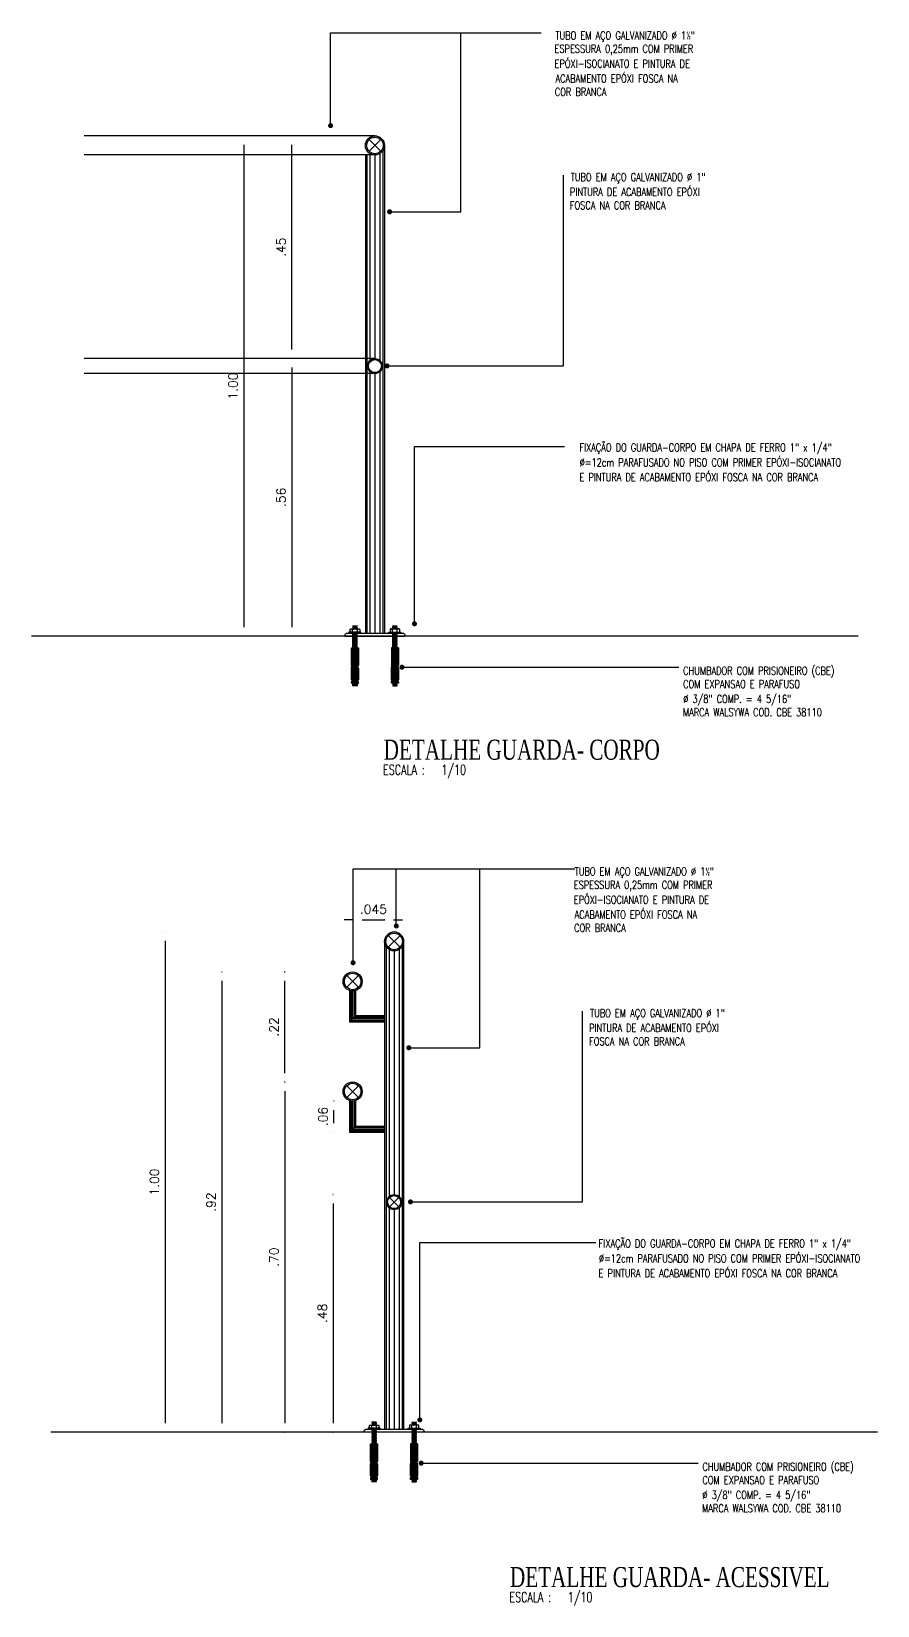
# Model space of a CAD drawing. Header units: millimetres. Extents: x 999 to 1260, y -38 to 225.
# Drawn here: x 1226.843 to 1228.534, y 83.688 to 86.834 of the extents above; entities that cross this region are included whole.
import ezdxf
from ezdxf.enums import TextEntityAlignment as Align

# ---------------------------------------------------------------- set-up
doc = ezdxf.new("R2010")
doc.units = ezdxf.units.MM
for name, color, linetype in [('ARQ_HAT', 8, 'Continuous'), ('ARQ_VISTA1', 7, 'Continuous'), ('I-ARQ', 8, 'Continuous'), ('I-NORMO_INST', 4, 'Continuous'), ('Linha2', 2, 'Continuous')]:
    doc.layers.add(name, color=color, linetype=linetype)
doc.styles.add('50', font='ROMANS.SHX', dxfattribs={"width": 0.7, "height": 0.1})
doc.styles.add('COTA10', font='ROMANS.SHX')
doc.styles.add('ROMANS', font='romans', dxfattribs={"oblique": 15})
doc.styles.add('TITULO', font='times.ttf')
doc.dimstyles.new('COTA10$0', dxfattribs={"dimtxt": 0.018, "dimasz": 0.018, "dimexe": 0.05, "dimexo": 0.95, "dimgap": 0.0125, "dimtad": 1, "dimzin": 4, "dimdsep": 46, "dimtxsty": 'COTA10', "dimblk": 'BOLA', "dimcen": -0.1, "dimdle": 0.05, "dimse1": 1, "dimse2": 1, "dimclrd": 256, "dimclre": 3, "dimclrt": 2, "dimadec": 0, "dimazin": 0, "dimtfac": 1, "dimtix": 1, "dimtmove": 2, "dimatfit": 3, "dimldrblk": 'OPEN30', "dimfxl": 1, "dimtvp": 6.25, "dimtolj": 1, "dimtzin": 4, "dimarcsym": 0})
doc.dimstyles.new('Cota20', dxfattribs={"dimscale": 0, "dimtxt": 0.04, "dimasz": 0.025, "dimexe": 0.05, "dimexo": 0.2, "dimgap": 0.015, "dimtad": 1, "dimdec": 3, "dimlfac": -1, "dimzin": 4, "dimdsep": 46, "dimtxsty": 'ROMANS', "dimblk": 'ARCHTICK', "dimcen": 0.075, "dimclrd": 256, "dimclre": 8, "dimclrt": 4, "dimadec": 0, "dimazin": 0, "dimtfac": 1.2, "dimtdec": 3, "dimtix": 1, "dimtmove": 2, "dimatfit": 3, "dimldrblk": 'DOT', "dimfxl": 0.2, "dimfxlon": 1, "dimtvp": 2, "dimtolj": 1, "dimtzin": 4, "dimarcsym": 0})

# ---------------------------------------------------------------- blocks, each defined once
blk = doc.blocks.new('chumbador')
at = {"layer": 'ARQ_HAT'}
h = blk.add_hatch(dxfattribs=at)
h.set_pattern_fill('ANSI37', color=8, scale=0.005, style=0)
h.set_pattern_definition([(45, (-0.95740546, -24.9805185), (-0.000441941738, 0.000441941738), []), (135, (-0.95740546, -24.9805185), (-0.000441941738, -0.000441941738), [])])
h.paths.add_polyline_path([(0.007, -0.0298), (0.0068, -0.0298), (0.0068, -0.0648), (0.007, -0.0648)])
h.paths.add_polyline_path([(0.0068, -0.0298), (0.0064, -0.0298), (0.0064, -0.0648), (0.0068, -0.0648)])
h.paths.add_polyline_path([(0.0064, -0.0298), (0.0054, -0.0298), (0.0054, -0.0648), (0.0064, -0.0648)])
h.paths.add_polyline_path([(0.0054, -0.0298), (0.0036, -0.0298), (0.0036, -0.0648), (0.0054, -0.0648)])
h.paths.add_polyline_path([(0.0036, -0.0298), (0, -0.0298), (0, -0.0398), (0.001, -0.0398), (0.001, -0.0648), (0.0036, -0.0648)])
h.paths.add_polyline_path([(0, -0.0298), (-0.0036, -0.0298), (-0.0036, -0.0648), (-0.001, -0.0648), (-0.001, -0.0398), (0, -0.0398)])
h.paths.add_polyline_path([(-0.0036, -0.0298), (-0.0054, -0.0298), (-0.0054, -0.0648), (-0.0036, -0.0648)])
h.paths.add_polyline_path([(-0.0054, -0.0298), (-0.0064, -0.0298), (-0.0064, -0.0648), (-0.0054, -0.0648)])
h.paths.add_polyline_path([(-0.0064, -0.0298), (-0.0068, -0.0298), (-0.0068, -0.0648), (-0.0064, -0.0648)])
h.paths.add_polyline_path([(-0.0068, -0.0298), (-0.007, -0.0298), (-0.007, -0.0648), (-0.0068, -0.0648)])
h = blk.add_hatch(color=8, dxfattribs=at)
h.paths.add_polyline_path([(-0.0058, -0.0648), (-0.006, -0.0648), (-0.007, -0.071), (-0.0068, -0.071)])
h.paths.add_polyline_path([(-0.0068, -0.071), (-0.007, -0.071), (-0.007, -0.0935), (-0.0068, -0.0935)])
h.paths.add_polyline_path([(-0.0054, -0.0648), (-0.0058, -0.0648), (-0.0068, -0.071), (-0.0064, -0.071)])
h.paths.add_polyline_path([(-0.0064, -0.071), (-0.0068, -0.071), (-0.0068, -0.0935), (-0.0064, -0.0935)])
h.paths.add_polyline_path([(-0.0044, -0.0648), (-0.0054, -0.0648), (-0.0064, -0.071), (-0.0054, -0.071)])
h.paths.add_polyline_path([(-0.0026, -0.0648), (-0.0044, -0.0648), (-0.0054, -0.071), (-0.0036, -0.071)])
h.paths.add_polyline_path([(0, -0.061), (-0.001, -0.061), (-0.001, -0.0648), (-0.0026, -0.0648), (-0.0036, -0.071), (0, -0.071)])
h.paths.add_polyline_path([(0.0026, -0.0648), (0.001, -0.0648), (0.001, -0.061), (0, -0.061), (0, -0.071), (0.0036, -0.071)])
h.paths.add_polyline_path([(0.0044, -0.0648), (0.0026, -0.0648), (0.0036, -0.071), (0.0054, -0.071)])
h.paths.add_polyline_path([(0.0054, -0.0648), (0.0044, -0.0648), (0.0054, -0.071), (0.0064, -0.071)])
h.paths.add_polyline_path([(0.0058, -0.0648), (0.0054, -0.0648), (0.0064, -0.071), (0.0068, -0.071)])
h.paths.add_polyline_path([(0.006, -0.0648), (0.0058, -0.0648), (0.0068, -0.071), (0.007, -0.071)])
h.paths.add_polyline_path([(0.007, -0.071), (0.0068, -0.071), (0.0068, -0.0935), (0.007, -0.0935)])
h.paths.add_polyline_path([(0.0068, -0.071), (0.0064, -0.071), (0.0064, -0.0935), (0.0068, -0.0935)])
h.paths.add_polyline_path([(0.0064, -0.071), (0.0054, -0.071), (0.0054, -0.0935), (0.0064, -0.0935)])
h.paths.add_polyline_path([(0.0054, -0.071), (0.0036, -0.071), (0.0036, -0.0935), (0.0054, -0.0935)])
h.paths.add_polyline_path([(0.0036, -0.071), (0.001, -0.071), (0.001, -0.0935), (0.0036, -0.0935)])
h.paths.add_polyline_path([(-0.001, -0.071), (-0.0036, -0.071), (-0.0036, -0.0935), (-0.001, -0.0935)])
h.paths.add_polyline_path([(-0.0036, -0.071), (-0.0054, -0.071), (-0.0054, -0.0935), (-0.0036, -0.0935)])
h.paths.add_polyline_path([(-0.0054, -0.071), (-0.0064, -0.071), (-0.0064, -0.0935), (-0.0054, -0.0935)])
h.paths.add_polyline_path([(-0.0058, -0.0935), (-0.006, -0.0935), (-0.007, -0.0997), (-0.0068, -0.0997)])
h.paths.add_polyline_path([(-0.0054, -0.0935), (-0.0058, -0.0935), (-0.0068, -0.0997), (-0.0064, -0.0997)])
h.paths.add_polyline_path([(-0.0044, -0.0935), (-0.0054, -0.0935), (-0.0064, -0.0997), (-0.0054, -0.0997)])
h.paths.add_polyline_path([(-0.0026, -0.0935), (-0.0044, -0.0935), (-0.0054, -0.0997), (-0.0036, -0.0997)])
h.paths.add_polyline_path([(0, -0.0863), (-0.001, -0.0863), (-0.001, -0.0935), (-0.0026, -0.0935), (-0.0036, -0.0997), (0, -0.0997)])
h.paths.add_polyline_path([(0.0026, -0.0935), (0.001, -0.0935), (0.001, -0.0863), (0, -0.0863), (0, -0.0997), (0.0036, -0.0997)])
h.paths.add_polyline_path([(0.0044, -0.0935), (0.0026, -0.0935), (0.0036, -0.0997), (0.0054, -0.0997)])
h.paths.add_polyline_path([(0.0054, -0.0935), (0.0044, -0.0935), (0.0054, -0.0997), (0.0064, -0.0997)])
h.paths.add_polyline_path([(0.0058, -0.0935), (0.0054, -0.0935), (0.0064, -0.0997), (0.0068, -0.0997)])
h.paths.add_polyline_path([(0.006, -0.0935), (0.0058, -0.0935), (0.0068, -0.0997), (0.007, -0.0997)])
h = blk.add_hatch(color=8, dxfattribs=at)
h.paths.add_polyline_path([(0.001, -0.0855), (-0.001, -0.0855), (-0.001, -0.0863), (0.001, -0.0863)])
h.paths.add_polyline_path([(0.007, -0.0997), (-0.007, -0.0997), (-0.007, -0.1005), (0.007, -0.1005)])
at = {"layer": 'ARQ_VISTA1'}
for points in [[(-0.0084, 0.0081, 0.058425), (-0.0087, 0.0081, -0.086122), (-0.0048, 0.0072, -0.103917), (0, 0.0081)], [(-0.0084, 0.0015, -0.058425), (-0.0087, 0.0015, 0.086122), (-0.0048, 0.0025, 0.103917), (0, 0.0015)], [(0, 0.0081, -0.103917), (0.0047, 0.0072, -0.086122), (0.0087, 0.0081, 0.058425), (0.0084, 0.0081)], [(0, 0.0015, 0.103917), (0.0047, 0.0025, 0.086122), (0.0087, 0.0015, -0.058425), (0.0084, 0.0015)]]:
    blk.add_hatch(color=8, dxfattribs=at).paths.add_polyline_path(points)
at = {"layer": 'ARQ_HAT', "color": 8}
for p, q in [((0.0047, 0.014), (-0.0048, 0.0134)), ((0.0047, 0.0128), (-0.0048, 0.0122)), ((0.0047, 0.0116), (-0.0048, 0.011)), ((0.0047, 0.0104), (-0.0048, 0.0098)), ((0.0047, 0.0092), (-0.0048, 0.0086)), ((0.0037, 0.0134), (-0.0038, 0.0128)), ((-0.0038, 0.0116), (0.0037, 0.0122)), ((0.0037, 0.011), (-0.0038, 0.0104)), ((-0.0038, 0.0092), (0.0037, 0.0098)), ((0.0019, 0), (-0.0038, -0.0004)), ((-0.0012, 0.0081), (0.0037, 0.0086)), ((-0.0068, -0.0298), (-0.0068, -0.0648)), ((-0.0064, -0.0298), (-0.0064, -0.0648)), ((-0.0054, -0.0298), (-0.0054, -0.0648)), ((0.0047, -0.0004), (-0.0048, -0.001)), ((0.0047, -0.0016), (-0.0048, -0.0022)), ((0.0047, -0.0028), (-0.0048, -0.0034)), ((0.0047, -0.004), (-0.0048, -0.0046)), ((0.0047, -0.0052), (-0.0048, -0.0058)), ((0.0047, -0.0064), (-0.0048, -0.007)), ((0.0047, -0.0076), (-0.0048, -0.0082)), ((0.0047, -0.0088), (-0.0048, -0.0094)), ((0.0047, -0.01), (-0.0048, -0.0106)), ((0.0047, -0.0112), (-0.0048, -0.0118)), ((0.0047, -0.0124), (-0.0048, -0.013)), ((0.0047, -0.0136), (-0.0048, -0.0142)), ((0.0047, -0.0148), (-0.0048, -0.0154)), ((0.0047, -0.016), (-0.0048, -0.0166)), ((0.0047, -0.0172), (-0.0048, -0.0178)), ((0.0047, -0.0184), (-0.0048, -0.019)), ((0.0047, -0.0196), (-0.0048, -0.0202)), ((0.0047, -0.0208), (-0.0048, -0.0214)), ((0.0047, -0.022), (-0.0048, -0.0226)), ((0.0047, -0.0232), (-0.0048, -0.0238)), ((0.0047, -0.0244), (-0.0048, -0.025)), ((0.0047, -0.0256), (-0.0048, -0.0262)), ((0.0047, -0.0268), (-0.0048, -0.0274)), ((0.0047, -0.028), (-0.0048, -0.0286)), ((0.0037, -0.001), (-0.0038, -0.0016)), ((-0.0038, -0.0028), (0.0037, -0.0022)), ((-0.0038, -0.004), (0.0037, -0.0034)), ((0.0037, -0.0046), (-0.0038, -0.0052)), ((-0.0038, -0.0064), (0.0037, -0.0058)), ((0.0037, -0.007), (-0.0038, -0.0076)), ((-0.0038, -0.0088), (0.0037, -0.0082)), ((0.0037, -0.0094), (-0.0038, -0.01)), ((-0.0038, -0.0112), (0.0037, -0.0106)), ((0.0037, -0.0118), (-0.0038, -0.0124)), ((-0.0038, -0.0136), (0.0037, -0.013)), ((0.0037, -0.0142), (-0.0038, -0.0148)), ((-0.0038, -0.016), (0.0037, -0.0154)), ((0.0037, -0.0166), (-0.0038, -0.0172)), ((-0.0038, -0.0184), (0.0037, -0.0178)), ((0.0037, -0.019), (-0.0038, -0.0196)), ((-0.0038, -0.0208), (0.0037, -0.0202)), ((0.0037, -0.0214), (-0.0038, -0.022)), ((0.0037, -0.0226), (-0.0038, -0.0232)), ((-0.0038, -0.0244), (0.0037, -0.0238)), ((-0.0038, -0.0256), (0.0037, -0.025)), ((0.0037, -0.0262), (-0.0038, -0.0268)), ((-0.0038, -0.028), (0.0037, -0.0274)), ((0.0037, -0.0286), (-0.0038, -0.0292)), ((-0.0036, -0.0298), (-0.0036, -0.0648)), ((0.0047, -0.0292), (-0.0033, -0.0298)), ((0, -0.0398), (0, -0.0298)), ((0.0036, -0.0298), (0.0036, -0.0648)), ((0.0054, -0.0298), (0.0054, -0.0648)), ((0.0064, -0.0298), (0.0064, -0.0648)), ((0.0068, -0.0298), (0.0068, -0.0648)), ((-0.001, -0.061), (0.001, -0.061)), ((0, -0.071), (0, -0.061)), ((-0.007, -0.071), (0.007, -0.071)), ((-0.0068, -0.071), (-0.0058, -0.0648)), ((-0.0068, -0.071), (-0.0068, -0.0935)), ((-0.0068, -0.0997), (-0.0058, -0.0935)), ((-0.0064, -0.071), (-0.0054, -0.0648)), ((-0.0064, -0.071), (-0.0064, -0.0935)), ((-0.0064, -0.0997), (-0.0054, -0.0935)), ((-0.0054, -0.071), (-0.0044, -0.0648)), ((-0.0054, -0.071), (-0.0054, -0.0935)), ((-0.0054, -0.0997), (-0.0044, -0.0935)), ((-0.0036, -0.071), (-0.0026, -0.0648)), ((-0.0036, -0.071), (-0.0036, -0.0935)), ((-0.0036, -0.0997), (-0.0026, -0.0935)), ((-0.001, -0.071), (0.001, -0.071)), ((-0.001, -0.071), (0.001, -0.071)), ((-0.001, -0.0855), (0.001, -0.0855)), ((-0.001, -0.0863), (0.001, -0.0863)), ((0, -0.0997), (0, -0.0863)), ((0.0036, -0.071), (0.0026, -0.0648)), ((0.0036, -0.0997), (0.0026, -0.0935)), ((0.0036, -0.071), (0.0036, -0.0935)), ((0.0054, -0.071), (0.0044, -0.0648)), ((0.0054, -0.0997), (0.0044, -0.0935)), ((0.0064, -0.071), (0.0054, -0.0648)), ((0.0054, -0.071), (0.0054, -0.0935)), ((0.0064, -0.0997), (0.0054, -0.0935)), ((0.0068, -0.071), (0.0058, -0.0648)), ((0.0068, -0.0997), (0.0058, -0.0935)), ((0.0064, -0.071), (0.0064, -0.0935)), ((0.0068, -0.071), (0.0068, -0.0935)), ((-0.007, -0.0997), (0.007, -0.0997)), ((0.0047, -0.1005), (-0.0048, -0.1011)), ((0.0047, -0.1017), (-0.0048, -0.1023)), ((0.0047, -0.1029), (-0.0048, -0.1035)), ((0.0047, -0.1041), (-0.0048, -0.1047)), ((-0.0038, -0.1017), (0.0037, -0.1011)), ((0.0037, -0.1023), (-0.0038, -0.1029)), ((-0.0038, -0.1041), (0.0037, -0.1035)), ((-0.0038, -0.1053), (0.0039, -0.1053))]:
    blk.add_line(p, q, dxfattribs=at)
for points in [[(-0.0041, 0.0081), (-0.0048, 0.0086), (-0.0038, 0.0092), (-0.0048, 0.0098), (-0.0038, 0.0104), (-0.0048, 0.011), (-0.0038, 0.0116), (-0.0048, 0.0122), (-0.0038, 0.0128), (-0.0048, 0.0134), (-0.0038, 0.014), (0.0047, 0.014), (0.0037, 0.0134), (0.0047, 0.0128), (0.0037, 0.0122), (0.0047, 0.0116), (0.0037, 0.011), (0.0047, 0.0104), (0.0037, 0.0098), (0.0047, 0.0092), (0.0037, 0.0086), (0.0044, 0.0081)], [(-0.0046, -0.0298), (-0.0038, -0.0292), (-0.0048, -0.0286), (-0.0038, -0.028), (-0.0048, -0.0274), (-0.0038, -0.0268), (-0.0048, -0.0262), (-0.0038, -0.0256), (-0.0048, -0.025), (-0.0038, -0.0244), (-0.0048, -0.0238), (-0.0038, -0.0232), (-0.0048, -0.0226), (-0.0038, -0.022), (-0.0048, -0.0214), (-0.0038, -0.0208), (-0.0048, -0.0202), (-0.0038, -0.0196), (-0.0048, -0.019), (-0.0038, -0.0184), (-0.0048, -0.0178), (-0.0038, -0.0172), (-0.0048, -0.0166), (-0.0038, -0.016), (-0.0048, -0.0154), (-0.0038, -0.0148), (-0.0048, -0.0142), (-0.0038, -0.0136), (-0.0048, -0.013), (-0.0038, -0.0124), (-0.0048, -0.0118), (-0.0038, -0.0112), (-0.0048, -0.0106), (-0.0038, -0.01), (-0.0048, -0.0094), (-0.0038, -0.0088), (-0.0048, -0.0082), (-0.0038, -0.0076), (-0.0048, -0.007), (-0.0038, -0.0064), (-0.0048, -0.0058), (-0.0038, -0.0052), (-0.0048, -0.0046), (-0.0038, -0.004), (-0.0048, -0.0034), (-0.0038, -0.0028), (-0.0048, -0.0022), (-0.0038, -0.0016), (-0.0048, -0.001), (-0.0038, -0.0004), (-0.0045, 0)], [(0.0039, -0.0298), (0.0047, -0.0292), (0.0037, -0.0286), (0.0047, -0.028), (0.0037, -0.0274), (0.0047, -0.0268), (0.0037, -0.0262), (0.0047, -0.0256), (0.0037, -0.025), (0.0047, -0.0244), (0.0037, -0.0238), (0.0047, -0.0232), (0.0037, -0.0226), (0.0047, -0.022), (0.0037, -0.0214), (0.0047, -0.0208), (0.0037, -0.0202), (0.0047, -0.0196), (0.0037, -0.019), (0.0047, -0.0184), (0.0037, -0.0178), (0.0047, -0.0172), (0.0037, -0.0166), (0.0047, -0.016), (0.0037, -0.0154), (0.0047, -0.0148), (0.0037, -0.0142), (0.0047, -0.0136), (0.0037, -0.013), (0.0047, -0.0124), (0.0037, -0.0118), (0.0047, -0.0112), (0.0037, -0.0106), (0.0047, -0.01), (0.0037, -0.0094), (0.0047, -0.0088), (0.0037, -0.0082), (0.0047, -0.0076), (0.0037, -0.007), (0.0047, -0.0064), (0.0037, -0.0058), (0.0047, -0.0052), (0.0037, -0.0046), (0.0047, -0.004), (0.0037, -0.0034), (0.0047, -0.0028), (0.0037, -0.0022), (0.0047, -0.0016), (0.0037, -0.001), (0.0047, -0.0004), (0.004, 0)], [(-0.001, -0.071), (-0.001, -0.0935), (-0.007, -0.0935), (-0.007, -0.071), (-0.006, -0.0648)], [(0.006, -0.0935), (0.007, -0.0997), (0.007, -0.1005), (-0.007, -0.1005), (-0.007, -0.0997), (-0.006, -0.0935)], [(0.001, -0.071), (0.001, -0.0935), (0.007, -0.0935), (0.007, -0.071), (0.006, -0.0648)], [(-0.0038, -0.1005), (-0.0048, -0.1011), (-0.0038, -0.1017)], [(-0.0038, -0.1005), (-0.0048, -0.1011), (-0.0038, -0.1017), (-0.0048, -0.1023), (-0.0038, -0.1029), (-0.0048, -0.1035), (-0.0038, -0.1041), (-0.0048, -0.1047), (-0.0038, -0.1053), (0.0039, -0.1053), (0.0047, -0.1041), (0.0037, -0.1035), (0.0047, -0.1029), (0.0037, -0.1023), (0.0047, -0.1017), (0.0037, -0.1011), (0.0047, -0.1005)], [(-0.0038, -0.1017), (-0.0048, -0.1023), (-0.0038, -0.1029)], [(-0.0038, -0.1017), (-0.0048, -0.1023), (-0.0038, -0.1029)], [(-0.0038, -0.1017), (-0.0048, -0.1023), (-0.0038, -0.1029)], [(-0.0038, -0.1017), (-0.0048, -0.1023), (-0.0038, -0.1029)], [(-0.0038, -0.1017), (-0.0048, -0.1023), (-0.0038, -0.1029)], [(-0.0038, -0.1017), (-0.0048, -0.1023), (-0.0038, -0.1029)], [(-0.0038, -0.1017), (-0.0048, -0.1023), (-0.0038, -0.1029)], [(-0.0038, -0.1017), (-0.0048, -0.1023), (-0.0038, -0.1029)], [(-0.0038, -0.1017), (-0.0048, -0.1023), (-0.0038, -0.1029)], [(-0.0038, -0.1017), (-0.0048, -0.1023), (-0.0038, -0.1029)], [(-0.0038, -0.1017), (-0.0048, -0.1023), (-0.0038, -0.1029)], [(-0.0038, -0.1017), (-0.0048, -0.1023), (-0.0038, -0.1029)], [(-0.0038, -0.1017), (-0.0048, -0.1023), (-0.0038, -0.1029)], [(-0.0038, -0.1017), (-0.0048, -0.1023), (-0.0038, -0.1029)], [(-0.0038, -0.1017), (-0.0048, -0.1023), (-0.0038, -0.1029)], [(-0.0038, -0.1029), (-0.0048, -0.1035), (-0.0038, -0.1041)], [(-0.0038, -0.1041), (-0.0048, -0.1047), (-0.0038, -0.1053)], [(0.0047, -0.1005), (0.0037, -0.1011), (0.0047, -0.1017)], [(0.0047, -0.1017), (0.0037, -0.1023), (0.0047, -0.1029)], [(0.0047, -0.1017), (0.0037, -0.1023), (0.0047, -0.1029)], [(0.0047, -0.1017), (0.0037, -0.1023), (0.0047, -0.1029)], [(0.0047, -0.1017), (0.0037, -0.1023), (0.0047, -0.1029)], [(0.0047, -0.1017), (0.0037, -0.1023), (0.0047, -0.1029)], [(0.0047, -0.1017), (0.0037, -0.1023), (0.0047, -0.1029)], [(0.0047, -0.1017), (0.0037, -0.1023), (0.0047, -0.1029)], [(0.0047, -0.1017), (0.0037, -0.1023), (0.0047, -0.1029)], [(0.0047, -0.1017), (0.0037, -0.1023), (0.0047, -0.1029)], [(0.0047, -0.1017), (0.0037, -0.1023), (0.0047, -0.1029)], [(0.0047, -0.1017), (0.0037, -0.1023), (0.0047, -0.1029)], [(0.0047, -0.1017), (0.0037, -0.1023), (0.0047, -0.1029)], [(0.0047, -0.1017), (0.0037, -0.1023), (0.0047, -0.1029)], [(0.0047, -0.1017), (0.0037, -0.1023), (0.0047, -0.1029)], [(0.0047, -0.1017), (0.0037, -0.1023), (0.0047, -0.1029)], [(0.0047, -0.1029), (0.0037, -0.1035), (0.0047, -0.1041)], [(0.0047, -0.1041), (0.0039, -0.1053)]]:
    blk.add_lwpolyline(points, dxfattribs=at)
blk.add_lwpolyline([(0.001, -0.0398), (0.001, -0.0648), (0.007, -0.0648), (0.007, -0.0298), (-0.007, -0.0298), (-0.007, -0.0648), (-0.001, -0.0648), (-0.001, -0.0398)], close=True, dxfattribs=at)
at = {"layer": 'Linha2', "color": 8}
for p, q in [((-0.0048, 0.0025), (-0.0048, 0.0072)), ((0.0047, 0.0025), (0.0047, 0.0072))]:
    blk.add_line(p, q, dxfattribs=at)
blk.add_lwpolyline([(0.0119, 0), (-0.0119, 0), (-0.0119, 0.0015), (0.0119, 0.0015)], close=True, dxfattribs=at)
blk.add_lwpolyline([(0.0095, 0.0026), (0.0095, 0.0071, 0.414214), (0.0084, 0.0081), (-0.0084, 0.0081, 0.414214), (-0.0095, 0.0071), (-0.0095, 0.0026, 0.414214), (-0.0084, 0.0015), (0.0084, 0.0015, 0.414214)], format="xyb", close=True, dxfattribs=at)
for points in [[(0.0087, 0.0081, 0.086122), (0.0047, 0.0072, 0.210102), (-0.0048, 0.0072, 0.086122), (-0.0087, 0.0081)], [(-0.0087, 0.0015, 0.086121), (-0.0048, 0.0025, 0.20991), (0.0047, 0.0025, 0.086121), (0.0087, 0.0015)]]:
    blk.add_lwpolyline(points, format="xyb", dxfattribs=at)
blk = doc.blocks.new('BOLA')
at = {"color": 8}
blk.add_line((0, 0), (0, 0), dxfattribs=at)
blk.add_circle((0, 0), 0.00523, dxfattribs=at)
blk.add_circle((0, 0), 0.00488)
at = {"style": '50', "width": 0.7}
blk.add_attdef('NAF', (0, 0), '', height=0.002, dxfattribs=at)
blk.add_attdef('NU', text='', height=0.002, dxfattribs=at).set_placement((0, 0), align=Align.CENTER)
at = {"style": '50', "width": 0.7, "flags": 1}
blk.add_attdef('ALTUARA', text='', height=0.002, dxfattribs=at).set_placement((0, -0.01), align=Align.CENTER)
blk = doc.blocks.new('*D339')
at = {"layer": 'I-ARQ', "linetype": 'ByBlock', "lineweight": -2}
blk.add_line((1227.2234, 84.936), (1227.2234, 84.052), dxfattribs=at)
at = {"layer": 'I-ARQ', "linetype": 'ByBlock', "lineweight": -2, "xscale": 0.018, "yscale": 0.018, "zscale": 0.018}
for p, rotation in [((1227.2234, 84.954), 90), ((1227.2234, 84.034), 270)]:
    blk.add_blockref('BOLA', p, dxfattribs=dict(at, rotation=rotation))
at = {"layer": 'I-ARQ', "color": 2, "linetype": 'ByBlock', "insert": (1227.2019, 84.494), "char_height": 0.018, "attachment_point": 5, "rotation": 90, "style": 'COTA10'}
blk.add_mtext('\\A1;.92', dxfattribs=at)
blk = doc.blocks.new('_OPEN30')
at = {"color": 0, "linetype": 'ByBlock', "ltscale": 0.5}
for p, q in [((-1, 0.27), (0, 0)), ((0, 0), (-1, -0.27)), ((0, 0), (-1, 0))]:
    blk.add_line(p, q, dxfattribs=at)
blk = doc.blocks.new('*D340')
at = {"layer": 'I-ARQ', "linetype": 'ByBlock', "lineweight": -2}
blk.add_line((1227.3492, 84.716), (1227.3492, 84.052), dxfattribs=at)
at = {"layer": 'I-ARQ', "linetype": 'ByBlock', "lineweight": -2, "xscale": 0.018, "yscale": 0.018, "zscale": 0.018}
for p, rotation in [((1227.3492, 84.734), 90), ((1227.3492, 84.034), 270)]:
    blk.add_blockref('BOLA', p, dxfattribs=dict(at, rotation=rotation))
at = {"layer": 'I-ARQ', "color": 2, "linetype": 'ByBlock', "insert": (1227.3277, 84.384), "char_height": 0.018, "attachment_point": 5, "rotation": 90, "style": 'COTA10'}
blk.add_mtext('\\A1;.70', dxfattribs=at)
blk = doc.blocks.new('*D341')
at = {"layer": 'I-ARQ', "linetype": 'ByBlock', "lineweight": -2}
blk.add_line((1227.3492, 84.752), (1227.3492, 84.936), dxfattribs=at)
at = {"layer": 'I-ARQ', "linetype": 'ByBlock', "lineweight": -2, "xscale": 0.018, "yscale": 0.018, "zscale": 0.018}
for p, rotation in [((1227.3492, 84.954), 90), ((1227.3492, 84.734), 270)]:
    blk.add_blockref('BOLA', p, dxfattribs=dict(at, rotation=rotation))
at = {"layer": 'I-ARQ', "color": 2, "linetype": 'ByBlock', "insert": (1227.3277, 84.844), "char_height": 0.018, "attachment_point": 5, "rotation": 90, "style": 'COTA10'}
blk.add_mtext('\\A1;.22', dxfattribs=at)
blk = doc.blocks.new('*D342')
at = {"layer": 'I-ARQ', "linetype": 'ByBlock', "lineweight": -2}
blk.add_line((1227.4458, 84.491), (1227.4458, 84.052), dxfattribs=at)
at = {"layer": 'I-ARQ', "linetype": 'ByBlock', "lineweight": -2, "xscale": 0.018, "yscale": 0.018, "zscale": 0.018}
for p, rotation in [((1227.4458, 84.509), 90), ((1227.4458, 84.034), 270)]:
    blk.add_blockref('BOLA', p, dxfattribs=dict(at, rotation=rotation))
at = {"layer": 'I-ARQ', "color": 2, "linetype": 'ByBlock', "insert": (1227.4243, 84.2715), "char_height": 0.018, "attachment_point": 5, "rotation": 90, "style": 'COTA10'}
blk.add_mtext('\\A1;.48', dxfattribs=at)
blk = doc.blocks.new('_Dot')
at = {"color": 0, "linetype": 'ByBlock', "lineweight": -2}
blk.add_line((-0.5, 0), (-1, 0), dxfattribs=at)
at = {"color": 0, "linetype": 'ByBlock', "const_width": 0.5}
blk.add_lwpolyline([(-0.25, 0, 1), (0.25, 0, 1)], format="xyb", close=True, dxfattribs=at)
blk = doc.blocks.new('*D343')
at = {"layer": 'I-ARQ', "linetype": 'ByBlock', "lineweight": -2}
blk.add_line((1227.3635, 86.1621), (1227.3635, 85.6431), dxfattribs=at)
at = {"layer": 'I-ARQ', "linetype": 'ByBlock', "lineweight": -2, "xscale": 0.018, "yscale": 0.018, "zscale": 0.018}
for p, rotation in [((1227.3635, 86.1801), 90), ((1227.3635, 85.6251), 270)]:
    blk.add_blockref('BOLA', p, dxfattribs=dict(at, rotation=rotation))
at = {"layer": 'I-ARQ', "color": 2, "linetype": 'ByBlock', "insert": (1227.342, 85.9026), "char_height": 0.018, "attachment_point": 5, "rotation": 90, "style": 'COTA10'}
blk.add_mtext('\\A1;.56', dxfattribs=at)
blk = doc.blocks.new('*D344')
at = {"layer": 'I-ARQ', "linetype": 'ByBlock', "lineweight": -2}
blk.add_line((1227.3635, 86.1981), (1227.3635, 86.6071), dxfattribs=at)
at = {"layer": 'I-ARQ', "linetype": 'ByBlock', "lineweight": -2, "xscale": 0.018, "yscale": 0.018, "zscale": 0.018}
for p, rotation in [((1227.3635, 86.6251), 90), ((1227.3635, 86.1801), 270)]:
    blk.add_blockref('BOLA', p, dxfattribs=dict(at, rotation=rotation))
at = {"layer": 'I-ARQ', "color": 2, "linetype": 'ByBlock', "insert": (1227.342, 86.4026), "char_height": 0.018, "attachment_point": 5, "rotation": 90, "style": 'COTA10'}
blk.add_mtext('\\A1;.45', dxfattribs=at)
blk = doc.blocks.new('*D345')
at = {"layer": 'I-ARQ', "linetype": 'ByBlock', "lineweight": -2}
blk.add_line((1227.2674, 86.6071), (1227.2674, 85.6431), dxfattribs=at)
at = {"layer": 'I-ARQ', "linetype": 'ByBlock', "lineweight": -2, "xscale": 0.018, "yscale": 0.018, "zscale": 0.018}
for p, rotation in [((1227.2674, 86.6251), 90), ((1227.2674, 85.6251), 270)]:
    blk.add_blockref('BOLA', p, dxfattribs=dict(at, rotation=rotation))
at = {"layer": 'I-ARQ', "color": 2, "linetype": 'ByBlock', "insert": (1227.2459, 86.1251), "char_height": 0.018, "attachment_point": 5, "rotation": 90, "style": 'COTA10'}
blk.add_mtext('\\A1;1.00', dxfattribs=at)
blk = doc.blocks.new('*D347')
at = {"layer": 'I-ARQ', "linetype": 'ByBlock', "lineweight": -2}
blk.add_line((1227.4472, 84.652), (1227.4472, 84.678), dxfattribs=at)
at = {"layer": 'I-ARQ', "linetype": 'ByBlock', "lineweight": -2, "xscale": 0.018, "yscale": 0.018, "zscale": 0.018}
for p, rotation in [((1227.4472, 84.696), 90), ((1227.4472, 84.634), 270)]:
    blk.add_blockref('BOLA', p, dxfattribs=dict(at, rotation=rotation))
at = {"layer": 'I-ARQ', "color": 2, "linetype": 'ByBlock', "insert": (1227.4257, 84.665), "char_height": 0.018, "attachment_point": 5, "rotation": 90, "style": 'COTA10'}
blk.add_mtext('\\A1;.06', dxfattribs=at)
blk = doc.blocks.new('*D346')
at = {"layer": 'I-ARQ', "linetype": 'ByBlock', "lineweight": -2}
for p, q in [((1227.486, 85.058), (1227.468, 85.058)), ((1227.504, 85.058), (1227.549, 85.058)), ((1227.567, 85.058), (1227.585, 85.058))]:
    blk.add_line(p, q, dxfattribs=at)
at = {"layer": 'I-ARQ', "linetype": 'ByBlock', "lineweight": -2, "xscale": 0.018, "yscale": 0.018, "zscale": 0.018}
blk.add_blockref('BOLA', (1227.504, 85.058), dxfattribs=at)
at = {"layer": 'I-ARQ', "linetype": 'ByBlock', "lineweight": -2, "xscale": 0.018, "yscale": 0.018, "zscale": 0.018, "rotation": 180}
blk.add_blockref('BOLA', (1227.549, 85.058), dxfattribs=at)
at = {"layer": 'I-ARQ', "color": 2, "linetype": 'ByBlock', "insert": (1227.5265, 85.0795), "char_height": 0.018, "attachment_point": 5, "style": 'COTA10'}
blk.add_mtext('\\A1;.045', dxfattribs=at)
blk = doc.blocks.new('*D348')
at = {"layer": 'I-ARQ', "linetype": 'ByBlock', "lineweight": -2}
blk.add_line((1227.1102, 85.016), (1227.1102, 84.052), dxfattribs=at)
at = {"layer": 'I-ARQ', "linetype": 'ByBlock', "lineweight": -2, "xscale": 0.018, "yscale": 0.018, "zscale": 0.018}
for p, rotation in [((1227.1102, 85.034), 90), ((1227.1102, 84.034), 270)]:
    blk.add_blockref('BOLA', p, dxfattribs=dict(at, rotation=rotation))
at = {"layer": 'I-ARQ', "color": 2, "linetype": 'ByBlock', "insert": (1227.0887, 84.534), "char_height": 0.018, "attachment_point": 5, "rotation": 90, "style": 'COTA10'}
blk.add_mtext('\\A1;1.00', dxfattribs=at)
blk = doc.blocks.new('TITOLO HS')
at = {"color": 253, "style": 'ROMANS', "width": 0.7}
blk.add_text('ESCALA :', height=0.002, dxfattribs=at).set_placement((-0.00005, -0.00001))
at = {"style": 'TITULO', "width": 0.7}
blk.add_attdef('LNOME', (0.00006, 0.003), '', height=0.006, dxfattribs=at)
at = {"color": 253, "style": 'ROMANS', "width": 0.7}
blk.add_attdef('LESC', (0.01163, -0.00003), '', height=0.002, dxfattribs=at)

msp = doc.modelspace()

# ---------------------------------------------------------------- linework, layer by layer
at = {"layer": 'I-ARQ', "color": 4, "linetype": 'ByBlock'}
for p, q in [((1227.5296, 86.6251), (1226.948, 86.6251)), ((1227.5296, 86.5871), (1226.948, 86.5871)), ((1227.5106, 86.5871), (1227.5106, 85.6315)), ((1227.5136, 86.5871), (1227.5136, 85.6315)), ((1227.5196, 86.5871), (1227.5196, 86.1763)), ((1227.5296, 86.5871), (1227.5296, 86.1801)), ((1227.5396, 86.59), (1227.5396, 86.1763)), ((1227.5456, 86.5959), (1227.5456, 85.6315)), ((1227.5486, 86.6061), (1227.5486, 85.6315)), ((1227.5196, 86.1539), (1227.5196, 85.6315)), ((1227.5296, 86.1501), (1227.5296, 85.6315)), ((1227.5396, 86.1539), (1227.5396, 85.6315)), ((1227.549, 85.015), (1227.549, 84.0403)), ((1227.587, 85.015), (1227.587, 84.0403)), ((1227.552, 85.0047), (1227.552, 84.0403)), ((1227.558, 84.9988), (1227.558, 84.5052)), ((1227.568, 84.996), (1227.568, 84.509)), ((1227.578, 84.9988), (1227.578, 84.5052)), ((1227.584, 85.0047), (1227.584, 84.0403)), ((1227.479, 84.917), (1227.479, 84.854)), ((1227.48, 84.9167), (1227.48, 84.855)), ((1227.482, 84.9162), (1227.482, 84.857)), ((1227.485, 84.916), (1227.485, 84.86)), ((1227.488, 84.9162), (1227.488, 84.863)), ((1227.49, 84.9167), (1227.49, 84.865)), ((1227.491, 84.917), (1227.491, 84.866)), ((1227.491, 84.866), (1227.479, 84.854)), ((1227.549, 84.857), (1227.482, 84.857)), ((1227.549, 84.86), (1227.485, 84.86)), ((1227.549, 84.863), (1227.488, 84.863)), ((1227.549, 84.865), (1227.49, 84.865)), ((1227.491, 84.866), (1227.549, 84.866)), ((1227.549, 84.866), (1227.491, 84.866)), ((1227.479, 84.854), (1227.549, 84.854)), ((1227.549, 84.854), (1227.479, 84.854)), ((1227.549, 84.855), (1227.48, 84.855)), ((1227.479, 84.697), (1227.479, 84.634)), ((1227.48, 84.6967), (1227.48, 84.635)), ((1227.482, 84.6962), (1227.482, 84.637)), ((1227.485, 84.696), (1227.485, 84.64)), ((1227.488, 84.6962), (1227.488, 84.643)), ((1227.49, 84.6967), (1227.49, 84.645)), ((1227.491, 84.697), (1227.491, 84.646)), ((1227.491, 84.646), (1227.479, 84.634)), ((1227.491, 84.646), (1227.479, 84.634)), ((1227.549, 84.637), (1227.482, 84.637)), ((1227.549, 84.64), (1227.485, 84.64)), ((1227.549, 84.643), (1227.488, 84.643)), ((1227.549, 84.645), (1227.49, 84.645)), ((1227.491, 84.646), (1227.549, 84.646)), ((1227.479, 84.634), (1227.549, 84.634)), ((1227.549, 84.635), (1227.48, 84.635)), ((1227.558, 84.4828), (1227.558, 84.0403)), ((1227.568, 84.479), (1227.568, 84.0403)), ((1227.578, 84.4828), (1227.578, 84.0403))]:
    msp.add_line(p, q, dxfattribs=at)
at = {"layer": 'I-ARQ'}
for p, q in [((1227.5413, 86.5944), (1227.5179, 86.6178)), ((1227.5179, 86.5944), (1227.5413, 86.6178)), ((1227.5797, 85.0033), (1227.5563, 85.0267)), ((1227.5563, 85.0033), (1227.5797, 85.0267)), ((1227.4967, 84.9233), (1227.4733, 84.9467)), ((1227.4733, 84.9233), (1227.4967, 84.9467)), ((1227.4967, 84.7033), (1227.4733, 84.7267)), ((1227.4733, 84.7033), (1227.4967, 84.7267))]:
    msp.add_line(p, q, dxfattribs=at)
at = {"layer": 'I-ARQ', "linetype": 'ByBlock'}
for p, q in [((1228.496, 85.6251), (1226.8429, 85.6251)), ((1228.5344, 84.034), (1226.8813, 84.034))]:
    msp.add_line(p, q, dxfattribs=at)
for points in [[(1227.4696, 85.6251), (1227.4696, 85.6265, -0.414214), (1227.4746, 85.6315), (1227.5846, 85.6315, -0.414214), (1227.5896, 85.6265), (1227.5896, 85.6251)], [(1227.508, 84.034), (1227.508, 84.0353, -0.414214), (1227.513, 84.0403), (1227.623, 84.0403, -0.414214), (1227.628, 84.0353), (1227.628, 84.034)]]:
    msp.add_lwpolyline(points, format="xyb", dxfattribs=at)
at = {"layer": 'I-ARQ', "color": 2, "linetype": 'ByBlock'}
for centre, radius in [((1227.5296, 86.6061), 0.019), ((1227.5296, 86.1651), 0.015), ((1227.568, 85.015), 0.019), ((1227.485, 84.935), 0.019), ((1227.485, 84.715), 0.019), ((1227.568, 84.494), 0.015)]:
    msp.add_circle(centre, radius, dxfattribs=at)
at = {"layer": 'I-ARQ', "linetype": 'ByBlock'}
for centre, radius in [((1227.5296, 86.6061), 0.0165), ((1227.5296, 86.1651), 0.013), ((1227.568, 85.015), 0.0165), ((1227.485, 84.935), 0.0165), ((1227.485, 84.715), 0.0165), ((1227.568, 84.494), 0.013)]:
    msp.add_circle(centre, radius, dxfattribs=at)
for centre in [(1227.5296, 86.6061), (1227.568, 85.015)]:
    msp.add_arc(centre, 0.019, 0, 180, dxfattribs=at)

# ---------------------------------------------------------------- block references
at = {"layer": 'I-ARQ', "xscale": -1}
for p in [(1227.4896, 85.6315), (1227.528, 84.0403)]:
    msp.add_blockref('chumbador', p, dxfattribs=at)
at = {"layer": 'I-ARQ'}
for p in [(1227.5696, 85.6315), (1227.608, 84.0403)]:
    msp.add_blockref('chumbador', p, dxfattribs=at)
at = {"layer": 'I-NORMO_INST'}
ref = msp.add_blockref('TITOLO HS', (1227.5464, 85.3483), dxfattribs=dict(at, xscale=10, yscale=10, zscale=10))
ref.add_attrib('LNOME', 'DETALHE GUARDA- CORPO', (1227.547, 85.3783), dxfattribs={"layer": '0', "height": 0.04, "style": 'TITULO', "width": 0.7})
ref.add_attrib('LESC', '1/10', (1227.6627, 85.3481), dxfattribs={"layer": '0', "color": 253, "height": 0.02, "style": 'ROMANS', "width": 0.7})
ref = msp.add_blockref('TITOLO HS', (1227.799, 83.6945), dxfattribs=dict(at, xscale=10, yscale=10, zscale=10))
ref.add_attrib('LNOME', 'DETALHE GUARDA- ACESSIVEL', (1227.7995, 83.7245), dxfattribs={"layer": '0', "height": 0.04, "style": 'TITULO', "width": 0.7})
ref.add_attrib('LESC', '1/10', (1227.9153, 83.6943), dxfattribs={"layer": '0', "color": 253, "height": 0.02, "style": 'ROMANS', "width": 0.7})

# ---------------------------------------------------------------- texts
at = {"layer": 'I-NORMO_INST', "style": 'ROMANS', "width": 0.75}
for s, p in [('ESPESSURA 0,25mm COM PRIMER', (1227.8887, 86.7913)), ('TUBO EM AÇO GALVANIZADO ∅ 1½"', (1227.8905, 86.8179)), ('EPÓXI-ISOCIANATO E PINTURA DE', (1227.8887, 86.7615)), ('ACABAMENTO EPÓXI FOSCA NA', (1227.8905, 86.7318)), ('COR BRANCA', (1227.8893, 86.7052)), ('PINTURA DE ACABAMENTO EPÓXI', (1227.9194, 86.5051)), ('TUBO EM AÇO GALVANIZADO ∅ 1"', (1227.9211, 86.5348)), ('FOSCA NA COR BRANCA', (1227.9194, 86.4784)), ('FIXAÇÃO DO GUARDA-CORPO EM CHAPA DE FERRO 1" x 1/4"', (1227.9384, 85.9943)), ('∅=12cm PARAFUSADO NO PISO COM PRIMER EPÓXI-ISOCIANATO', (1227.939, 85.9646)), ('E PINTURA DE ACABAMENTO EPÓXI FOSCA NA COR BRANCA', (1227.9384, 85.9349)), ('CHUMBADOR COM PRISIONEIRO (CBE)', (1228.1459, 85.5481)), ('COM EXPANSAO E PARAFUSO', (1228.1459, 85.5214)), ('∅ 3/8" COMP. = 4 5/16"', (1228.1459, 85.4917)), ('MARCA WALSYWA COD. CBE 38110', (1228.1454, 85.4651)), ('TUBO EM AÇO GALVANIZADO ∅ 1½"', (1227.9289, 85.1468)), ('ESPESSURA 0,25mm COM PRIMER', (1227.9271, 85.1201)), ('EPÓXI-ISOCIANATO E PINTURA DE', (1227.9271, 85.0904)), ('ACABAMENTO EPÓXI FOSCA NA', (1227.9289, 85.0607)), ('COR BRANCA', (1227.9277, 85.034)), ('TUBO EM AÇO GALVANIZADO ∅ 1"', (1227.9595, 84.8637)), ('PINTURA DE ACABAMENTO EPÓXI', (1227.9578, 84.834)), ('FOSCA NA COR BRANCA', (1227.9578, 84.8073)), ('FIXAÇÃO DO GUARDA-CORPO EM CHAPA DE FERRO 1" x 1/4"', (1227.9768, 84.4032)), ('∅=12cm PARAFUSADO NO PISO COM PRIMER EPÓXI-ISOCIANATO', (1227.9774, 84.3734)), ('E PINTURA DE ACABAMENTO EPÓXI FOSCA NA COR BRANCA', (1227.9768, 84.3437)), ('CHUMBADOR COM PRISIONEIRO (CBE)', (1228.1843, 83.957)), ('COM EXPANSAO E PARAFUSO', (1228.1843, 83.9303)), ('∅ 3/8" COMP. = 4 5/16"', (1228.1843, 83.9006)), ('MARCA WALSYWA COD. CBE 38110', (1228.1838, 83.8739))]:
    msp.add_text(s, height=0.016, dxfattribs=at).set_placement(p)

# ---------------------------------------------------------------- leaders
at = {"layer": 'I-ARQ'}
for points in [[(1227.4409, 86.6457), (1227.4409, 86.8313), (1227.862, 86.8313)], [(1227.5589, 86.4736), (1227.7012, 86.4736), (1227.7012, 86.8304)], [(1227.5539, 86.1654), (1227.9063, 86.1654), (1227.9063, 86.5465)], [(1227.6086, 85.65), (1227.6086, 86.0046), (1227.9087, 86.0046)], [(1227.5836, 85.5632), (1228.1371, 85.5632)], [(1227.5723, 85.0459), (1227.5723, 85.1602), (1227.9294, 85.1602)], [(1227.5973, 84.8025), (1227.7396, 84.8025), (1227.7396, 85.1593)], [(1227.6007, 84.4943), (1227.9447, 84.4943), (1227.9447, 84.8754)], [(1227.6194, 84.0588), (1227.6194, 84.4135), (1227.9713, 84.4135)], [(1227.622, 83.972), (1228.1755, 83.972)]]:
    msp.add_leader(points, dimstyle='Cota20', override={"dimscale": 1, "dimasz": 0.01, "dimtad": 0}, dxfattribs=at)

# ---------------------------------------------------------------- next in the draw order: dimensions: what is measured, and where the dimension line sits
at = {"layer": 'I-ARQ', "linetype": 'ByBlock'}
for base, p1, p2, picture, middle in [((1227.3634574344, 85.6251109558), (1227.4570288619, 86.1801109558), (1227.4570288619, 85.6251109558), '*D343', (1227.3419574344, 85.9026109558)), ((1227.2234, 84.034), (1227.5185, 84.954), (1227.5235, 84.034), '*D339', (1227.2019, 84.494))]:
    dim = msp.add_linear_dim(base=base, p1=p1, p2=p2, angle=90, dimstyle='COTA10$0', dxfattribs=at)
    dim.commit()
    dim.dimension.update_dxf_attribs({"geometry": picture, "text_midpoint": middle})

# ---------------------------------------------------------------- next in the draw order: linework, layer by layer
at = {"layer": 'I-ARQ', "color": 4, "linetype": 'ByBlock'}
for p, q in [((1227.5296, 86.1801), (1226.948, 86.1801)), ((1227.5296, 86.1501), (1226.948, 86.1501))]:
    msp.add_line(p, q, dxfattribs=at)
at = {"layer": 'I-ARQ', "color": 3}
msp.add_line((1227.4696, 85.6251), (1227.5896, 85.6251), dxfattribs=at)

# ---------------------------------------------------------------- next in the draw order: dimensions: what is measured, and where the dimension line sits
at = {"layer": 'I-ARQ', "linetype": 'ByBlock'}
dim = msp.add_linear_dim(base=(1227.3492, 84.034), p1=(1227.4318, 84.734), p2=(1227.4368, 84.034), angle=90, dimstyle='COTA10$0', dxfattribs=at)
dim.commit()
dim.dimension.update_dxf_attribs({"geometry": '*D340', "text_midpoint": (1227.3277, 84.384)})

# ---------------------------------------------------------------- next in the draw order: dimensions: what is measured, and where the dimension line sits
for base, p1, p2, picture, middle in [((1227.2674, 85.6251), (1227.1354, 86.6251), (1227.1354, 85.6251), '*D345', (1227.2459, 86.1251)), ((1227.3634574344, 86.6251109558), (1227.4570288619, 86.1801109558), (1227.3841856541, 86.6251109558), '*D344', (1227.3419574344, 86.4026109558)), ((1227.3492, 84.954), (1227.4318, 84.734), (1227.5185, 84.954), '*D341', (1227.3277, 84.844)), ((1227.4457750229, 84.0339842412), (1227.5680098198, 84.5089842412), (1227.5393464504, 84.0339842412), '*D342', (1227.4242750229, 84.2714842412))]:
    dim = msp.add_linear_dim(base=base, p1=p1, p2=p2, angle=90, dimstyle='COTA10$0', dxfattribs=at)
    dim.commit()
    dim.dimension.update_dxf_attribs({"geometry": picture, "text_midpoint": middle})
at = {"layer": 'I-ARQ', "color": 4, "linetype": 'ByBlock'}
dim = msp.add_linear_dim(base=(1227.4472, 84.696), p1=(1227.479, 84.634), p2=(1227.485, 84.696), angle=90, dimstyle='COTA10$0', dxfattribs=at)
dim.commit()
dim.dimension.update_dxf_attribs({"geometry": '*D347', "text_midpoint": (1227.4257, 84.665)})

# ---------------------------------------------------------------- next in the draw order: linework, layer by layer
at = {"layer": 'I-ARQ'}
for p, q in [((1227.5772, 84.4848), (1227.5588, 84.5032)), ((1227.5588, 84.4848), (1227.5772, 84.5032))]:
    msp.add_line(p, q, dxfattribs=at)

# ---------------------------------------------------------------- next in the draw order: leaders
msp.add_leader([(1227.4858, 84.9724), (1227.4858, 85.1602), (1227.9119, 85.1602)], dimstyle='Cota20', override={"dimscale": 1, "dimasz": 0.01, "dimtad": 0}, dxfattribs=at)

# ---------------------------------------------------------------- next in the draw order: dimensions: what is measured, and where the dimension line sits
at = {"layer": 'I-ARQ', "linetype": 'ByBlock'}
dim = msp.add_linear_dim(base=(1227.549, 85.058), p1=(1227.504, 84.9753), p2=(1227.549, 84.9753), text='.045', dimstyle='COTA10$0', dxfattribs=at)
dim.commit()
dim.dimension.update_dxf_attribs({"geometry": '*D346', "text_midpoint": (1227.5265, 85.0795)})

# ---------------------------------------------------------------- next in the draw order: dimensions: what is measured, and where the dimension line sits
dim = msp.add_linear_dim(base=(1227.1102, 84.034), p1=(1227.568, 85.034), p2=(1227.568, 84.034), angle=90, dimstyle='COTA10$0', dxfattribs=at)
dim.commit()
dim.dimension.update_dxf_attribs({"geometry": '*D348', "text_midpoint": (1227.0887, 84.534)})

doc.saveas('drawing.dxf')
